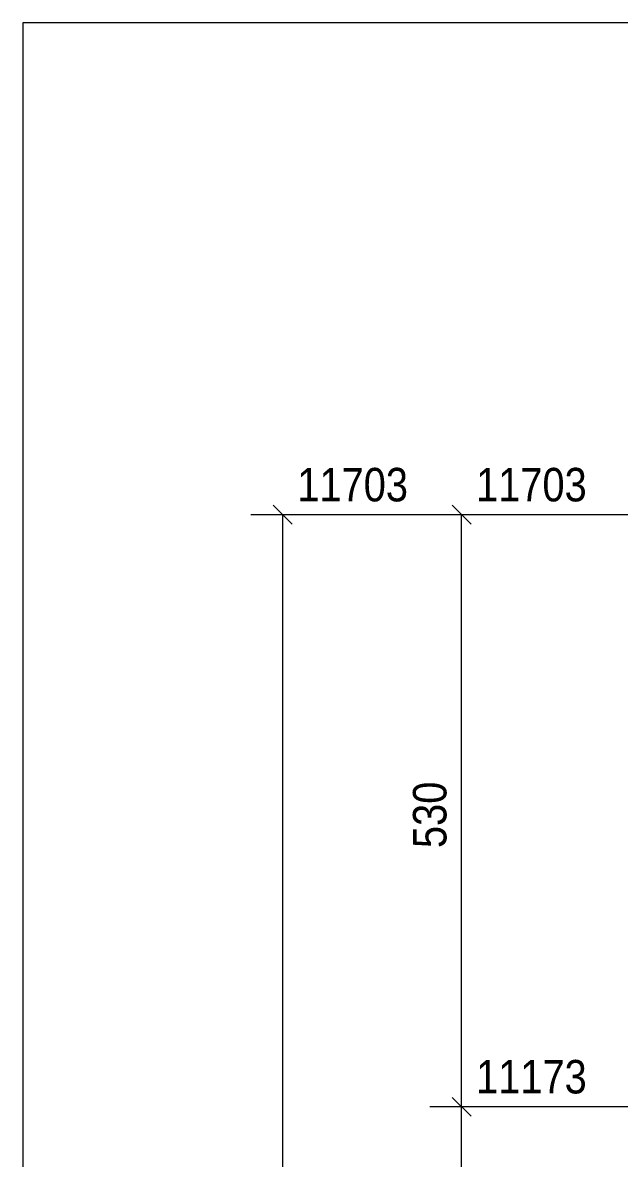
# Model space of a CAD drawing. Header units: millimetres. Extents: x 2 to 579, y 1 to 405.
# Drawn here: x 5 to 58.4, y 303.3 to 405 of the extents above; entities that cross this region are included whole.
import ezdxf

# ---------------------------------------------------------------- set-up
doc = ezdxf.new("R2010")
doc.units = ezdxf.units.MM
doc.linetypes.add('XKITLINE00', pattern=[0])
doc.layers.add('Dimensions', color=7, linetype='Continuous', lineweight=0)
doc.layers.add('DrawingSheet', color=5, linetype='Continuous', lineweight=0)
doc.styles.add('ARIAL', font='ARIAL.TTF')

# ---------------------------------------------------------------- blocks, each defined once
blk = doc.blocks.new('*A69')
at = {"layer": 'DrawingSheet', "color": 5, "linetype": 'XKITLINE00', "lineweight": 0}
for p, q in [((579, 405), (5, 405)), ((5, 405), (5, 5))]:
    blk.add_line(p, q, dxfattribs=at)
blk = doc.blocks.new('*A119')
at = {"layer": 'Dimensions', "color": 7, "linetype": 'XKITLINE00', "lineweight": 0}
for p, q in [((93.28, 360.95), (25.43, 360.95)), ((27.43, 361.8), (29.13, 360.11)), ((28.28, 171.73), (28.28, 360.95))]:
    blk.add_line(p, q, dxfattribs=at)
at = {"layer": 'Dimensions', "color": 3}
blk.add_point((28.28, 360.95), dxfattribs=at)
at = {"layer": 'Dimensions', "color": 3, "style": 'ARIAL', "width": 0.85}
blk.add_text('11703', height=3, dxfattribs=at).set_placement((29.58, 362.15))
blk = doc.blocks.new('*A125')
at = {"layer": 'Dimensions', "color": 7, "linetype": 'XKITLINE00', "lineweight": 0}
for p, q in [((43.43, 308.8), (45.13, 307.11)), ((93.88, 307.95), (41.43, 307.95)), ((44.28, 277.95), (44.28, 307.95)), ((43.43, 278.8), (45.13, 277.11)), ((93.88, 277.95), (41.43, 277.95))]:
    blk.add_line(p, q, dxfattribs=at)
at = {"layer": 'Dimensions', "color": 3}
for p in [(44.28, 307.95), (44.28, 277.95)]:
    blk.add_point(p, dxfattribs=at)
at = {"layer": 'Dimensions', "color": 3, "style": 'ARIAL', "width": 0.85}
blk.add_text('11173', height=3, dxfattribs=at).set_placement((45.58, 309.15))
blk.add_text('300', height=3, rotation=90.0002, dxfattribs=at).set_placement((42.93, 289.62))
blk = doc.blocks.new('*A126')
at = {"layer": 'Dimensions', "color": 7, "linetype": 'XKITLINE00', "lineweight": 0}
for p, q in [((93.28, 360.95), (41.43, 360.95)), ((43.43, 361.8), (45.13, 360.11)), ((44.28, 307.95), (44.28, 360.95)), ((43.43, 308.8), (45.13, 307.11)), ((93.88, 307.95), (41.43, 307.95))]:
    blk.add_line(p, q, dxfattribs=at)
at = {"layer": 'Dimensions', "color": 3}
for p in [(44.28, 360.95), (44.28, 307.95)]:
    blk.add_point(p, dxfattribs=at)
at = {"layer": 'Dimensions', "color": 3, "style": 'ARIAL', "width": 0.85}
blk.add_text('11703', height=3, dxfattribs=at).set_placement((45.58, 362.15))
blk.add_text('530', height=3, rotation=90.0002, dxfattribs=at).set_placement((42.93, 331.12))

msp = doc.modelspace()

# ---------------------------------------------------------------- block references
at = {"lineweight": 0}
for name in ['*A69', '*A119', '*A126', '*A125']:
    msp.add_blockref(name, (0, 0), dxfattribs=at)

doc.saveas('drawing.dxf')
